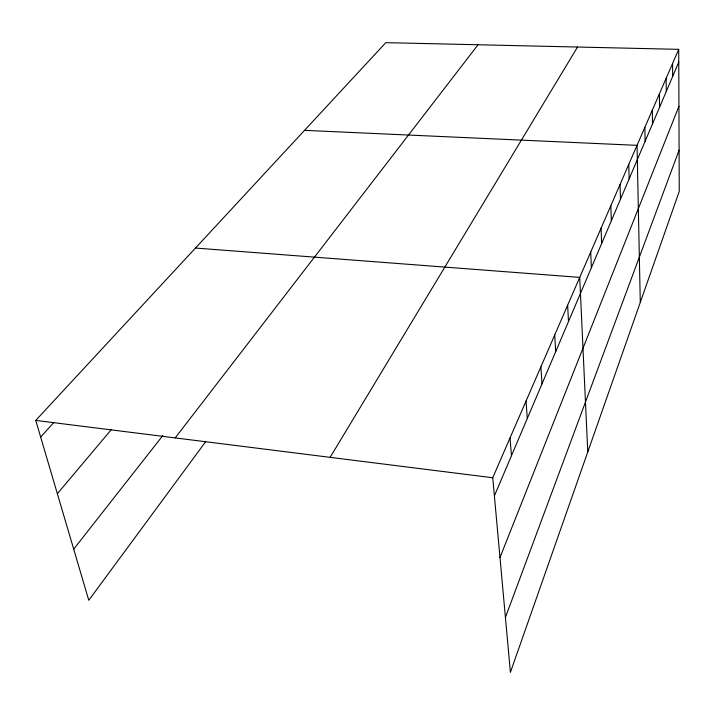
<?xml version="1.0" encoding="UTF-8"?>
<svg xmlns="http://www.w3.org/2000/svg" width="715" height="715" viewBox="0 0 715 715"><rect width="100%" height="100%" fill="white"/><g stroke="black" fill="none" stroke-linecap="round" stroke-linejoin="round"><path stroke-width="1.07" d="M505.416 617.429L679.098 150.204M499.982 557.53L678.928 106.285M494.387 495.897L678.758 62.133M678.714 49.344L679.25 191.406L510.403 672.35L492.742 477.754L678.714 49.344L385.805 42.65L35.75 420.411L88.776 600.278L205.652 441.691M330.124 457.35L577.541 47.029M175.193 437.911L478.058 44.759M73.699 549.156L162.797 435.605M57.361 493.725L111.594 429.277M40.648 437.035L53.848 422.458M304.536 130.353L637.038 145.342L640.283 302.391M195.472 248.051L579.713 277.393L587.775 451.969M35.75 420.411L492.742 477.754M510.018 437.938L511.466 455.714M526.025 401.079L527.295 418.481M540.889 366.84L541.997 383.892M554.724 334.969L555.689 351.664M567.639 305.225L568.488 321.571M590.715 252.046L591.368 267.75M601.074 228.192L601.637 243.583M610.833 205.697L611.316 220.801M620.057 184.461L620.468 199.271M628.78 164.37L629.129 178.902M644.876 127.288L645.118 141.284M652.321 110.137L652.518 123.874M659.4 93.826L659.561 107.313M666.148 78.293L666.264 91.538M672.574 63.483L672.654 76.496"/></g></svg>
